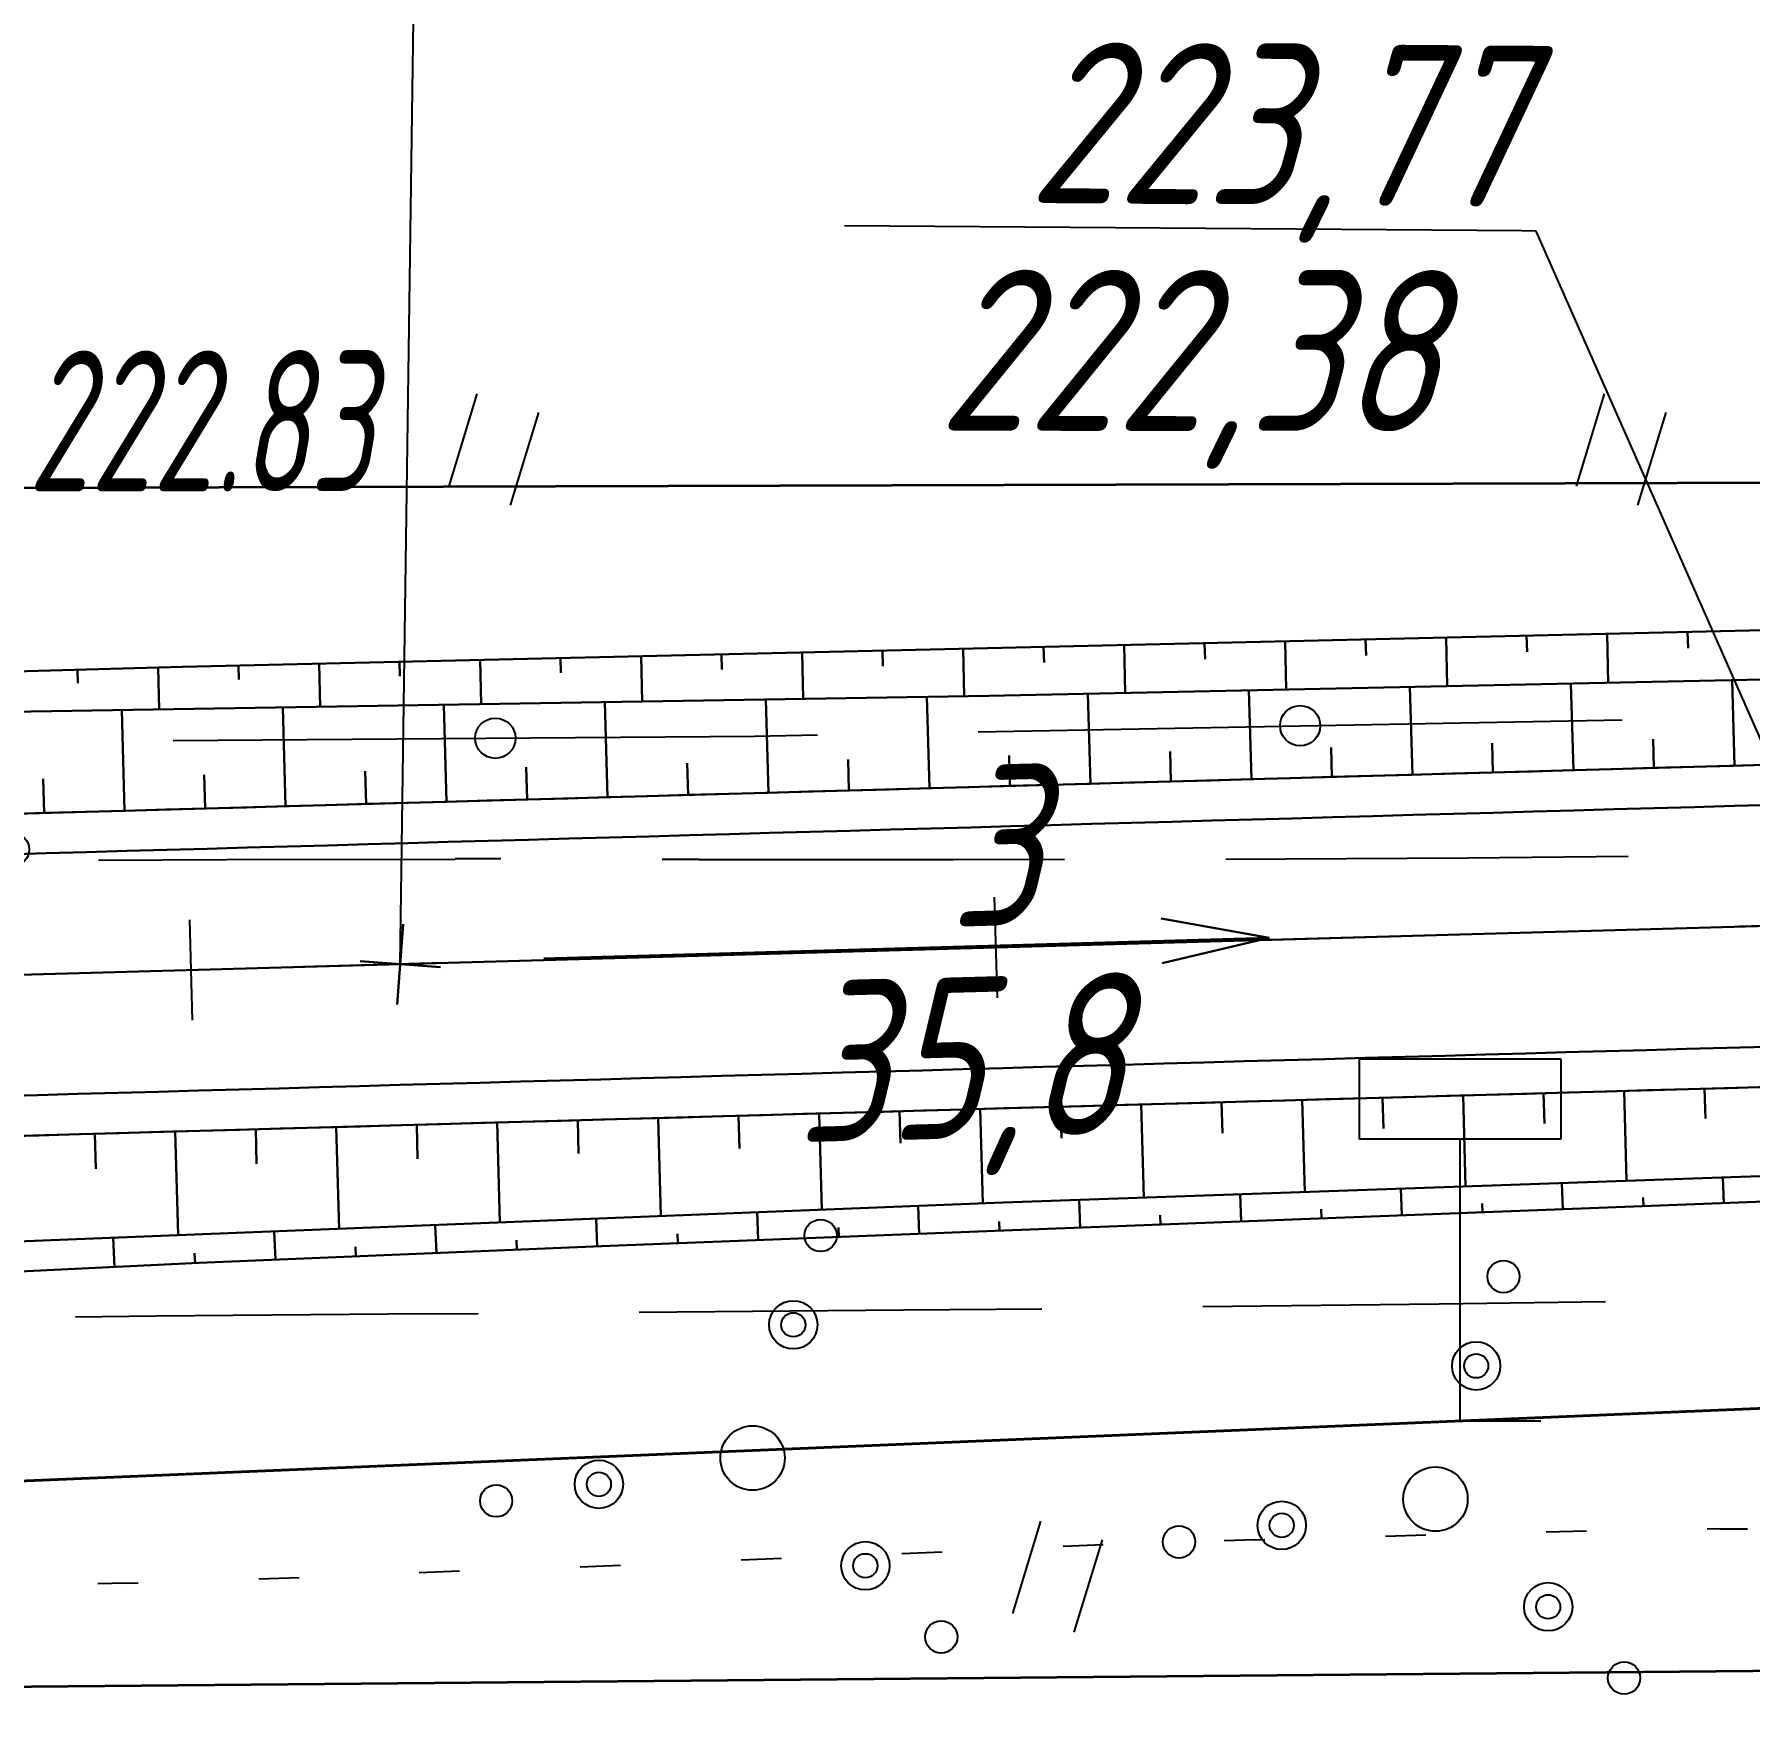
# Model space of a CAD drawing. Header units: millimetres. Extents: x -1799 to 6962, y -1020 to 4121.
# Drawn here: x -155.95 to -113.34, y 3314.35 to 3355.86 of the extents above; entities that cross this region are included whole.
import ezdxf
from ezdxf import colors
from ezdxf.entities.mleader import LeaderData, LeaderLine
from ezdxf.math import Vec2, Vec3

# ---------------------------------------------------------------- set-up
doc = ezdxf.new("R2010")
doc.units = ezdxf.units.MM
doc.linetypes.add('CONTI', pattern=[0])
doc.linetypes.add('STROT', pattern=[1.7, 0.5, -1.2])
for name, color, linetype, lineweight in [('10', 1, 'Continuous', 35), ('КОПИЯ_ОСЬ_13_ОТКОСЫ', 7, 'Continuous', 30), ('КОПИЯ_ОСЬ_ГРАНИЦЫ_ПОЛОС', 7, 'Continuous', 30), ('ОСЬ_ВЕРХ_ПОКРЫТИЯ_ГРАНИЦЫ_ПОЛОС', 7, 'Continuous', 30), ('ОСЬ_ВЕРХ_ПОКРЫТИЯ_ОСЬ', 1, 'Continuous', 30), ('Отметки', 5, 'Continuous', 30), ('Уклоны ПЧ', 5, 'Continuous', 30)]:
    doc.layers.add(name, color=color, linetype=linetype, lineweight=lineweight)
for name, color, linetype in [('_Ростелеком', 6, 'Continuous'), ('PI_OTDEFAULT', 172, 'CONTI'), ('PLN_O', 7, 'CONTI'), ('SIT_LDEFAULT', 7, 'CONTI'), ('USLZNDEFAULT', 7, 'CONTI'), ('ZAPSKDEFAULT', 7, 'CONTI'), ('КОПИЯ_ОСЬ_ТАНГЕНСЫ', 1, 'Continuous'), ('ОСЬ_ВЕРХ_ПОКРЫТИЯ_ПИКЕТЫ', 1, 'Continuous'), ('ОСЬ_ВЕРХ_ПОКРЫТИЯ_ТАНГЕНСЫ', 1, 'Continuous'), ('разметка', 7, 'Continuous')]:
    doc.layers.add(name, color=color, linetype=linetype)
doc.styles.add('eskd', font='spds.shx', dxfattribs={"width": 1.2, "oblique": 15})
doc.styles.add('STYLE1', font='romand.shx', dxfattribs={"width": 0.9})
doc.styles.add('ГОСТ', font='', dxfattribs={"oblique": 15, "height": 4})
doc.styles.get('ГОСТ').set_extended_font_data('GOST type A')
doc.linetypes.add('кабель_связи_проект.', pattern='A,10,-1,["/",STYLE1,S=3,R=0,X=0,Y=-1.5],-4.1', length=15.1)

# ---------------------------------------------------------------- blocks, each defined once
blk = doc.blocks.new('BL_2011')
at = {"color": 0}
for p, q in [((0, 0), (0, 2.4)), ((1.6, 0), (1.6, 2.4))]:
    blk.add_line(p, q, dxfattribs=at)
blk = doc.blocks.new('BL_2010')
at = {"color": 0}
for centre, radius in [((0, 5.78), 0.4), ((0, 3.46), 0.6), ((0, 3.46), 0.3), ((0, 0), 0.8), ((-3.46, -1.74), 0.6), ((3.46, -1.74), 0.6), ((-3.46, -1.74), 0.3), ((3.46, -1.74), 0.3), ((-5.78, -2.88), 0.4), ((5.78, -2.88), 0.4)]:
    blk.add_circle(centre, radius, dxfattribs=at)
blk = doc.blocks.new('BL_13')
at = {"color": 0}
for p, q in [((-2.5, 7), (-2.5, 9)), ((-2.5, 9), (2.5, 9)), ((2.5, 9), (2.5, 7)), ((0, 7), (-2.5, 7)), ((0, 0), (0, 7)), ((2.5, 7), (0, 7)), ((2, 0), (0, 0))]:
    blk.add_line(p, q, dxfattribs=at)
blk = doc.blocks.new('_None')
blk = doc.blocks.new('Крест')
at = {"layer": 'Отметки'}
for points in [[(0, 1), (0, -1)], [(-1, 0), (1, 0)]]:
    blk.add_lwpolyline(points, dxfattribs=at)
blk = doc.blocks.new('Стрелка')
at = {"layer": 'Уклоны ПЧ', "ltscale": 2}
for points in [[(-0.02342005360436872, -0.04794833697465961), (-0.02342005360436872, 17.97170368749525)], [(-0.02342005360436872, -0.04794833697465961), (-0.5784949510263147, 2.621650927669716)], [(-0.02342005360436872, -0.04794833697465961), (0.5316548438175772, 2.621650927669716)]]:
    blk.add_lwpolyline(points, dxfattribs=at)

msp = doc.modelspace()

# ---------------------------------------------------------------- linework, layer by layer
at = {"layer": '10'}
for points in [[(-360.3940356235744, 3343.983480735135), (-65.03403562370477, 3344.8734807348), (87.15596437670501, 3350.8734807348), (108.6359643766864, 3348.193480735098), (148.5759643766305, 3330.113480735024), (255.0959643766491, 3267.823480734986), (280.3259643766305, 3251.413480734837), (314.6459643764629, 3229.093480734539), (366.2559643763325, 3197.31348073521), (410.9159643764815, 3168.513480735396), (446.7359643763139, 3154.31348073521), (486.3459643766491, 3141.693480735098), (517.0159643765746, 3127.883480735508), (586.8459643766491, 3116.463480734651), (604.335964376407, 3112.893480735284), (723.3059643766119, 3088.593480734539), (842.1059643764256, 3064.31348073521), (1030.225964376537, 3025.883480735508), (1104.975964376537, 3010.613480735024)], [(1051.205964376519, 3001.583480734763), (974.5059643763325, 3016.913480734837), (912.2659643765746, 3029.913480734837), (802.7159643762952, 3052.773480735173), (731.245964376556, 3067.833480734763), (636.7759643763511, 3087.133480735508), (493.4559643765188, 3112.213480734651), (494.9859643763139, 3106.723480735359), (485.3159643763884, 3108.343480734539), (431.4659643762952, 3127.803480735433), (399.2859643765933, 3139.153480735061), (370.1459643764629, 3158.463480734651), (256.9559643765188, 3237.543480734726), (178.3259643766305, 3282.643480735284), (135.3159643763884, 3306.773480735173), (116.4659643762952, 3313.343480734539), (93.10596437642562, 3317.06348073521), (-267.6840356236116, 3313.81348073521), (-292.8940356235744, 3314.103480735247), (-344.7340356234254, 3319.753480734688)]]:
    msp.add_lwpolyline(points, dxfattribs=at)
at = {"layer": '_Ростелеком', "linetype": 'кабель_связи_проект.', "lineweight": 40, "ltscale": 0.25}
msp.add_lwpolyline([(-352.0277874414078, 3321.936123875354), (-297.633610854673, 3315.250894390431), (-195.8449323332079, 3318.278275068303), (-97.47882834381562, 3322.379782193725), (-4.691872364221126, 3324.984119039414), (27.73977681724682, 3325.193176728127), (61.86609928916187, 3322.861257936259), (98.78815718354053, 3316.912637230394), (116.5171747866352, 3313.688995851589), (135.6228131844637, 3307.069379623433), (148.0358726930663, 3301.674149566715), (187.1768598676226, 3282.715313869913), (226.0281582401458, 3259.144989557949), (267.5655902130038, 3231.163940126461), (320.962222384298, 3194.890487871518), (385.8027415436318, 3152.729664997582), (396.2818670327051, 3145.908782381018), (411.0999124810132, 3138.253396515188), (437.4320370437435, 3126.614063264255), (493.4811842029831, 3112.575521487196), (557.6835409831929, 3101.612633875956)], dxfattribs=at)
at = {"layer": 'PLN_O'}
for p, q in [((-132.5082996235487, 3338.539216734854), (-116.5082996235487, 3338.839211735328)), ((-152.4982996235976, 3338.319214735565), (-138.0582996235953, 3338.429215735209)), ((-138.0582996235953, 3338.429215735209), (-136.4982996235976, 3338.45921473523))]:
    msp.add_line(p, q, dxfattribs=at)
for centre in [(-124.5082996235487, 3338.689217735467), (-144.4982996235976, 3338.379212735606)]:
    msp.add_circle(centre, 0.5, dxfattribs=at)
at = {"layer": 'SIT_LDEFAULT', "color": 7}
for p, q in [((-151.1782996235906, 3335.359215734911), (-154.3582996235837, 3335.339211735328)), ((-145.4982996235976, 3335.369217735169), (-151.1782996235906, 3335.359215734911)), ((-144.3582996235837, 3335.379212735606), (-145.4982996235976, 3335.379212735606)), ((-139.4382996236, 3335.369217735169), (-140.3582996235837, 3335.369217735169)), ((-133.118299623593, 3335.359215734911), (-139.4382996236, 3335.359215734911)), ((-130.3582996235837, 3335.369217735169), (-133.118299623593, 3335.359215734911)), ((-120.3482996235743, 3335.399216735189), (-126.3582996235837, 3335.369217735169)), ((-116.3582996235837, 3335.439217735467), (-120.3482996235743, 3335.399216735189)), ((-152.9282996235906, 3324.029213735287), (-147.1682996235813, 3324.079216734891)), ((-147.1682996235813, 3324.079216734891), (-144.9282996235906, 3324.089211735328)), ((-140.9282996235906, 3324.119217735169), (-134.3582996235837, 3324.179215735209)), ((-134.3582996235837, 3324.179215735209), (-130.9282996235906, 3324.20921473523)), ((-126.9282996235906, 3324.259217735765), (-121.0582996235953, 3324.329216734891)), ((-121.0582996235953, 3324.329216734891), (-116.9282996235906, 3324.389214735863)), ((-154.9282996235906, 3324.009217735765), (-152.9282996235906, 3324.029213735287)), ((-122.3882996235534, 3318.559212735307), (-121.3882996235534, 3318.589211735328)), ((-118.3982996235627, 3318.669213734952), (-117.3982996235627, 3318.689217735467)), ((-114.3982996235627, 3318.739212735009), (-114.088299623565, 3318.749215735507)), ((-114.088299623565, 3318.739212735009), (-113.3982996235627, 3318.739212735009)), ((-134.3982996235627, 3318.129212735606), (-133.3982996235627, 3318.169213734952)), ((-130.3982996235627, 3318.309212735307), (-129.3982996235627, 3318.349213735585)), ((-126.3982996235627, 3318.449212734972), (-125.6282996236023, 3318.479210735683)), ((-125.6282996236023, 3318.469216735487), (-125.3882996235534, 3318.479210735683)), ((-146.3882996235534, 3317.659211734695), (-145.3882996235534, 3317.699212734972)), ((-142.3882996235534, 3317.799218735111), (-141.3882996235534, 3317.839211735328)), ((-138.3882996235534, 3317.969216735487), (-137.3882996235534, 3318.009217735765)), ((-154.368299623593, 3317.379212735606), (-153.6782996235906, 3317.399216735189)), ((-153.6782996235906, 3317.389214735863), (-153.368299623593, 3317.399216735189)), ((-150.368299623593, 3317.499215735507), (-149.368299623593, 3317.529213735287))]:
    msp.add_line(p, q, dxfattribs=at)
at = {"layer": 'КОПИЯ_ОСЬ_13_ОТКОСЫ'}
for points in [[(-262.0263770768561, 3333.693579789636), (-261.5060233900058, 3333.700872410473), (-255.5195731946933, 3333.806524265942), (-244.5306815931308, 3334.033147801098), (-6.505290968130794, 3340.697271336255), (-0.7839774915682938, 3340.84546469563), (3.033039109994206, 3340.935735691723), (12.58613969593171, 3341.116582859692), (19.28206254749421, 3341.191595066723), (25.02693559436921, 3341.212408055005), (30.77669145374421, 3341.185613621411), (36.53071977405671, 3341.10425375813), (42.28841020374421, 3340.96118735188)], [(-259.6262527540293, 3338.560917294969), (-251.6545120313731, 3338.640568173875), (-248.6590591505137, 3338.652744687547), (-247.6599746778575, 3338.659489072313), (-244.6612258985606, 3338.694309628953), (-232.2624221876231, 3338.910526669969), (-222.2641616895762, 3339.117802060594), (-212.2653823927012, 3339.297581113328), (-192.2668472364512, 3339.629642880906), (-172.2581802442637, 3339.599827207078), (-152.265809638795, 3340.151798642625), (-112.2761856153575, 3341.082828916063)], [(-128.8801284864512, 3340.696262753953), (-128.8523574903575, 3339.504734433641)], [(-126.8806167677012, 3340.742802060594), (-126.8714004591075, 3340.345615781297)], [(-124.8811660841075, 3340.789341367235), (-124.853211982545, 3339.589115537156)], [(-122.8817154005137, 3340.835911191453), (-122.8724380567637, 3340.435825742235)], [(-120.88226471692, 3340.882450498094), (-120.8541275098887, 3339.67352715825)], [(-118.8828140333262, 3340.929020322313), (-118.8734146192637, 3340.526035703172)], [(-116.8833633497325, 3340.975559628953), (-116.8549820020762, 3339.757938779344)], [(-114.8839126661387, 3341.022098935594), (-114.87445221692, 3340.61624566411)], [(-146.8752456739512, 3340.277317441453), (-146.8669448927012, 3339.920505918016)], [(-144.8757949903575, 3340.323856748094), (-144.8502212598887, 3339.226078427781)], [(-142.8762832716075, 3340.370396054735), (-142.8677993848887, 3340.004459775438)], [(-140.8768325880137, 3340.416965878953), (-140.8506485059825, 3339.291782773485)], [(-138.87738190442, 3340.463505185594), (-138.8686538770762, 3340.088444150438)], [(-136.8779312208262, 3340.510044492235), (-136.8510757520762, 3339.357487119188)], [(-134.8784805372325, 3340.556614316453), (-134.8695083692637, 3340.172428525438)], [(-132.8790298536387, 3340.603153623094), (-132.8515640333262, 3339.423191464891)], [(-130.879579170045, 3340.649692929735), (-130.8704238966075, 3340.25638238286)], [(-256.6051444837558, 3337.238897312817), (-244.6251640150058, 3337.407781590161), (-212.2307548353183, 3338.060064305005), (-192.2333183118808, 3338.430120457348), (-172.2351493665683, 3338.77612875813), (-132.2378349134433, 3339.433294285473), (-112.2418632337558, 3339.855291355786)], [(-256.6051345899668, 3337.238895810594), (-244.625184638795, 3337.407810605516), (-212.2307144239512, 3338.060062802781), (-192.2332779005137, 3338.430118955125), (-172.2351089552012, 3338.776157773485), (-132.2378555372325, 3339.433262265672), (-112.2418228223887, 3339.855289853563)], [(-154.872743232545, 3340.079838193406), (-154.8635879591075, 3339.747959531297)], [(-152.8735366895762, 3340.135013974656), (-152.8447891309825, 3339.094730771531)], [(-150.8741470411387, 3340.184208310594), (-150.8660904005137, 3339.837406552781)], [(-148.874696357545, 3340.230747617235), (-148.8497329786387, 3339.1603435645)], [(-133.7148856946933, 3337.135747898755), (-133.7784843275058, 3339.40796469563)], [(-129.7164726087558, 3337.247686375317), (-129.7790946790683, 3339.485174168286)], [(-125.7180595228183, 3337.35962485188), (-125.7798271009433, 3339.56958578938)], [(-121.7195243665683, 3337.471563328442), (-121.7806815931308, 3339.653997410473)], [(-117.7211112806308, 3337.583501805005), (-117.7815360853183, 3339.738409031567)], [(-113.7226981946933, 3337.695440281567), (-113.7822685071933, 3339.822759617505)], [(-153.7070731946933, 3336.575994480786), (-153.7771415540683, 3339.079412449536)], [(-149.7086601087558, 3336.687932957348), (-149.7773856946933, 3339.145086277661)], [(-145.7101249525058, 3336.799871433911), (-145.7776298353183, 3339.210821140942)], [(-141.7117118665683, 3336.911809910473), (-141.7779960462558, 3339.276556004223)], [(-137.7132987806308, 3337.023748387036), (-137.7782401868808, 3339.342229832348)], [(-123.7187919446933, 3337.415594090161), (-123.7394218275058, 3338.152227390942)], [(-119.7203788587558, 3337.527532566723), (-119.7407646009433, 3338.255010594067)], [(-115.7219657728183, 3337.639471043286), (-115.7419853040683, 3338.357793797192)], [(-139.7125663587558, 3336.967779148755), (-139.7345390150058, 3337.756048191723)], [(-135.7141532728183, 3337.079717625317), (-135.7357597181308, 3337.852544773755)], [(-131.7156181165683, 3337.191717137036), (-131.7368583509433, 3337.949102390942)], [(-127.7172050306308, 3337.303655613598), (-127.7380790540683, 3338.049444187817)], [(-155.7062187025058, 3336.520025242505), (-155.7300224134433, 3337.36987875813)], [(-151.7078056165683, 3336.631963719067), (-151.7312431165683, 3337.466436375317)], [(-147.7093925306308, 3336.74390219563), (-147.7323417493808, 3337.562993992505)], [(-143.7109794446933, 3336.855840672192), (-143.7334403821933, 3337.659490574536)], [(-261.9133945052945, 3325.578996470583), (-256.3129274207949, 3325.710579522339), (-237.0368043739199, 3326.239876397339), (-13.99700945204495, 3332.487129815308), (-4.386657889544949, 3332.686775811401), (0.3659055870175507, 3332.775215752808), (9.86102277451755, 3332.911873467651), (17.44744855576755, 3332.965401299683), (23.13104230576755, 3332.962105401245), (28.80902082139255, 3332.914070733276), (34.48089582139255, 3332.814583428589), (40.14569074326755, 3332.656807549683)], [(-116.4631959754824, 3329.617073662964), (-116.4008180457949, 3327.38666594812)], [(-114.4640504676699, 3329.673103936401), (-114.4431764442324, 3328.92963469812)], [(-130.4578248817324, 3329.225105889526), (-130.4358522254824, 3328.44379485437)], [(-128.4585573036074, 3329.281136162964), (-128.3937379676699, 3326.967293389526)], [(-126.4592897254824, 3329.337105401245), (-126.4376832801699, 3328.56586516687)], [(-124.4601442176699, 3329.393074639526), (-124.3960573036074, 3327.107063897339)], [(-122.4608766395449, 3329.449104912964), (-122.4395143348574, 3328.687080987183)], [(-120.4617311317324, 3329.505074151245), (-120.3983766395449, 3327.246834405151)], [(-118.4624635536074, 3329.561104424683), (-118.4413453895449, 3328.808357842651)], [(-146.4514772254824, 3328.777107842651), (-146.4279176551699, 3327.934273369995)], [(-144.4523317176699, 3328.833138116089), (-144.3827516395449, 3326.350655205933)], [(-142.4530641395449, 3328.88910735437), (-142.4298707801699, 3328.061653741089)], [(-140.4537965614199, 3328.945137627808), (-140.3855592567324, 3326.508858330933)], [(-138.4546510536074, 3329.001106866089), (-138.4318239051699, 3328.189034112183)], [(-136.4553834754824, 3329.057137139526), (-136.3884889442324, 3326.667000420776)], [(-134.4562379676699, 3329.113106377808), (-134.4338991004824, 3328.316414483276)], [(-132.4569703895449, 3329.169136651245), (-132.3912965614199, 3326.825203545776)], [(-154.4483033973574, 3328.55316985437), (-154.4238893348574, 3327.679451592651)], [(-152.4491578895449, 3328.609139092651), (-152.3770143348574, 3326.034309991089)], [(-150.4498903114199, 3328.665169366089), (-150.4258424598574, 3327.806892998901)], [(-148.4507448036074, 3328.72113860437), (-148.3799440223574, 3326.192452080933)], [(-254.2157594520449, 3322.149422295776), (-244.2090455848574, 3322.549629815308), (-234.2157594520449, 3322.93158782312), (-203.0352174598574, 3324.070564873901), (-171.8566285926699, 3325.263435967651), (-131.8851930457949, 3326.845223077026), (-111.8970338661074, 3327.544136651245)], [(-254.215747736851, 3322.149434494239), (-244.2090033520853, 3322.549642013771), (-234.2157782544291, 3322.931569504005), (-203.0352057446635, 3324.070546554786), (-171.856616877476, 3325.263448166114), (-131.8852423657572, 3326.845204757911), (-111.8969611157572, 3327.54411833213)], [(-125.976978205601, 3326.376088546974), (-126.0025519360697, 3327.050893234474)], [(-121.9798468579447, 3326.527852462989), (-122.0049933423197, 3327.190694259864)], [(-117.9827155102885, 3326.679616379005), (-118.0074347485697, 3327.330464767677)], [(-113.9855841626322, 3326.831410812599), (-114.0098761548197, 3327.470235275489)], [(-253.194263361851, 3321.453114914161), (-251.1899603833353, 3321.502858566505), (-250.1884955395853, 3321.536153244239), (-249.1875494946635, 3321.577626632911), (-248.1867255200541, 3321.611287521583), (-246.1855658520853, 3321.662984298927), (-245.1856879223978, 3321.697957443458), (-244.1863287915385, 3321.739949630958), (-234.1902960766947, 3322.021932052833), (-231.7908209790385, 3322.074147629005), (-211.801441096226, 3322.732076095802), (-191.8128546704447, 3323.420003341896), (-151.8511237134135, 3325.347615646583), (-141.8589362134135, 3325.761525558692), (-131.8658331860697, 3326.152486252052), (-111.8792609204447, 3326.911366867286)], [(-133.9711798657572, 3326.072041916114), (-133.997730158726, 3326.761617111427)], [(-129.974048518101, 3326.224324630958), (-130.000171564976, 3326.911122726661)], [(-123.9783820141947, 3326.451955246192), (-123.9869269360697, 3326.676900314552)], [(-119.9812506665385, 3326.603749679786), (-119.989673518101, 3326.824696945411)], [(-115.9841803540385, 3326.755513595802), (-115.9924201001322, 3326.972463058692)], [(-145.9616583813822, 3325.594380783302), (-145.9902228345072, 3326.287038254005)], [(-141.965015314976, 3325.757253097755), (-141.9927252759135, 3326.445241379005)], [(-137.968189143101, 3325.916493820411), (-137.9952277173197, 3326.603413986427)], [(-135.9697150220072, 3325.994710373146), (-135.9786261548197, 3326.223714279396)], [(-131.9726447095072, 3326.148427414161), (-131.981372736851, 3326.378285812599)], [(-127.975513361851, 3326.300191330177), (-127.9841803540385, 3326.529134201271)], [(-153.9540900220072, 3325.246175216896), (-153.9890021313822, 3325.970509933692)], [(-149.9582404126322, 3325.427785324317), (-149.9877814282572, 3326.128865646583)], [(-143.9633673657572, 3325.676289962989), (-143.9727667798197, 3325.907185959083)], [(-139.9666022290385, 3325.837331222755), (-139.975757502476, 3326.066670822364)], [(-151.9564093579447, 3325.342519211036), (-151.9680670727885, 3325.583974289161)], [(-147.9599493970072, 3325.511525558692), (-147.9697150220072, 3325.745229171974)]]:
    msp.add_lwpolyline(points, dxfattribs=at)
at = {"layer": 'КОПИЯ_ОСЬ_ГРАНИЦЫ_ПОЛОС'}
for points in [[(-156.6778376093043, 3336.493840816815), (-155.6795070964054, 3336.521803460469), (-154.6811765833609, 3336.549766106916), (-153.6828460704619, 3336.577728753363), (-152.6845155575047, 3336.605691397016), (-151.6861850445766, 3336.633654042532), (-150.6878545316195, 3336.661616687116), (-149.6895240185459, 3336.689579331701), (-148.691193505676, 3336.717541978148), (-147.6928629927479, 3336.745504623664), (-146.6945324797616, 3336.773467268248), (-145.6962019668044, 3336.801429914695), (-144.6978714538182, 3336.829392558348), (-143.699540940861, 3336.857355204796), (-142.7012104279329, 3336.885317848449), (-141.7028799149757, 3336.913280494896), (-140.7045494020476, 3336.941243140412), (-139.7062188890322, 3336.969205783133), (-138.7078883761042, 3336.997168429581), (-137.7095578631179, 3337.025131074165), (-136.7112273501607, 3337.053093719681), (-135.7128968372326, 3337.081056364265), (-134.7145663242754, 3337.109019009781), (-133.7162358113183, 3337.136981656228), (-132.7179052983611, 3337.164944300813), (-131.7195747853457, 3337.192906945397), (-130.7212442724758, 3337.220869591844), (-129.7229137594604, 3337.248832235498), (-128.7245832465323, 3337.276794881013), (-127.7262527336043, 3337.30475752746), (-126.7279222205889, 3337.332720172045), (-125.7295917076608, 3337.360682815698), (-124.7312611947036, 3337.388645462145), (-123.7329306817755, 3337.41660810673), (-122.7346001687893, 3337.444570752245), (-121.7362696557739, 3337.47253339683), (-120.7379391428458, 3337.500496040483), (-119.7396086298886, 3337.528458689724), (-118.7412781169605, 3337.556421333377), (-117.7429476039742, 3337.584383977962), (-116.7446170910171, 3337.612346624409), (-115.7462865780599, 3337.640309268062), (-114.7479560651318, 3337.668271913578), (-113.7496255521455, 3337.696234558162), (-112.7512950392174, 3337.724197203678)], [(-156.8342584033289, 3328.486322070857), (-155.8353982715544, 3328.51429955141), (-154.8365381444946, 3328.542277028238), (-153.837678009897, 3328.570254508791), (-152.8388178799851, 3328.598231988412), (-151.8399577482105, 3328.626209468965), (-150.8410976192299, 3328.654186947656), (-149.8422374874845, 3328.682164427278), (-148.8433773575434, 3328.710141905968), (-147.8445172248375, 3328.738119386521), (-146.8456570958278, 3328.766096865212), (-145.8467969640824, 3328.794074344833), (-144.8479368332682, 3328.822051824455), (-143.8490767014646, 3328.850029305008), (-142.8502165734444, 3328.878006782767), (-141.8513564407676, 3328.905984262389), (-140.8524963108266, 3328.93396174108), (-139.8536361790229, 3328.961939220701), (-138.8547760472484, 3328.989916701255), (-137.8559159182969, 3329.017894179945), (-136.8570557864641, 3329.045871659567), (-135.8581956566104, 3329.073849138257), (-134.8593355238463, 3329.10182661881), (-133.8604753939635, 3329.129804098432), (-132.8616152621598, 3329.157781578985), (-131.8627551332083, 3329.185759057676), (-130.863895002336, 3329.213736536366), (-129.8650348705614, 3329.241714015988), (-128.8661747406204, 3329.269691494678), (-127.8673146070123, 3329.297668976163), (-126.8684544799235, 3329.325646453922), (-125.8695943471594, 3329.353623933544), (-124.870734215443, 3329.381601414097), (-123.8718740864915, 3329.409578892787), (-122.8730139546587, 3329.437556372409), (-121.8741538238155, 3329.465533852031), (-120.8752936939036, 3329.493511330721), (-119.8764335620708, 3329.521488810343), (-118.8775734312567, 3329.549466289965), (-117.8787133004425, 3329.577443769586), (-116.8798531686389, 3329.605421250139), (-115.8809930396874, 3329.63339872883), (-114.8821329088732, 3329.66137620752), (-113.8832727770696, 3329.689353687142), (-112.8844126471577, 3329.717331165833)]]:
    msp.add_lwpolyline(points, dxfattribs=at)
at = {"layer": 'КОПИЯ_ОСЬ_ТАНГЕНСЫ'}
msp.add_line((-395.2782996241494, 3325.809214735788), (127.0106814990086, 3340.438219125767), dxfattribs=at)
at = {"layer": 'ОСЬ_ВЕРХ_ПОКРЫТИЯ_ГРАНИЦЫ_ПОЛОС', "linetype": 'Continuous'}
for points in [[(-156.6775724683739, 3336.493848243182), (-155.6792419553876, 3336.521810888697), (-154.6809114424595, 3336.549773532351), (-153.6825809295024, 3336.577736178798), (-152.6842504165161, 3336.605698824314), (-151.6859199036462, 3336.633661469829), (-150.6875893906017, 3336.661624114414), (-149.6892588776736, 3336.68958675993), (-148.6909283646874, 3336.717549404514), (-147.6925978517302, 3336.74551205003), (-146.6942673388312, 3336.773474694614), (-145.6959368258158, 3336.801437339199), (-144.6976063128877, 3336.829399984715), (-143.6992757999597, 3336.857362629299), (-142.7009452869152, 3336.885325275746), (-141.7026147740744, 3336.913287919399), (-140.704284261059, 3336.941250565847), (-139.7059537481309, 3336.9692132095), (-138.7076232351737, 3336.997175855947), (-137.7092927221875, 3337.025138502394), (-136.7109622092594, 3337.053101146978), (-135.712631696244, 3337.081063792494), (-134.7143011833741, 3337.109026437079), (-133.7159706703878, 3337.136989081663), (-132.7176401573724, 3337.164951727179), (-131.7193096444444, 3337.192914371763), (-130.7209791314872, 3337.220877017279), (-129.7226486185591, 3337.248839661864), (-128.7243181056019, 3337.276802308311), (-127.7259875926156, 3337.304764953827), (-126.7276570796585, 3337.332727598411), (-125.7293265667304, 3337.360690242996), (-124.7309960537441, 3337.388652888511), (-123.732665540816, 3337.416615534959), (-122.7343350278297, 3337.444578176749), (-121.7360045148434, 3337.472540825059), (-120.7376740019154, 3337.500503468712), (-119.7393434889582, 3337.528466114228), (-118.7410129760301, 3337.556428759744), (-117.7426824630147, 3337.584391404328), (-116.7443519500866, 3337.612354049844), (-115.7460214371586, 3337.640316694428), (-114.7476909241432, 3337.668279339944), (-113.7493604112151, 3337.69624198546), (-112.7510298982579, 3337.724204631907)], [(-112.7230314723765, 3336.724596663763), (-113.7213619852755, 3336.696634018247), (-114.7196924982327, 3336.668671373663), (-115.7180230113063, 3336.640708727215), (-116.7163535241471, 3336.6127460817), (-117.7146840371624, 3336.584783437115), (-118.7130145500905, 3336.556820793462), (-119.7113450630477, 3336.528858147015), (-120.709675576034, 3336.500895500568), (-121.7080060889621, 3336.472932855983), (-122.7063366019192, 3336.44497021233), (-123.7046671148473, 3336.417007565883), (-124.7029976278045, 3336.389044921299), (-125.7013281408199, 3336.361082275783), (-126.699658653748, 3336.333119631198), (-127.6979891667343, 3336.305156985683), (-128.6963196796623, 3336.277194341098), (-129.6946501926195, 3336.249231695582), (-130.6929807055767, 3336.221269048204), (-131.691311218563, 3336.193306405482), (-132.6896417314911, 3336.165343759966), (-133.6879722444482, 3336.13738111445), (-134.6863027573763, 3336.109418470797), (-135.6846332703917, 3336.081455823419), (-136.682963783378, 3336.053493177903), (-137.6812942963061, 3336.02553053425), (-138.6796248092633, 3335.997567888734), (-139.6779553221913, 3335.969605243218), (-140.6762858352067, 3335.941642598634), (-141.6746163481348, 3335.913679953118), (-142.6729468610629, 3335.885717308533), (-143.6712773740783, 3335.857754663018), (-144.669607886919, 3335.829792017502), (-145.6679383999635, 3335.801829371986), (-146.6662689128916, 3335.773866728333), (-147.6645994258779, 3335.745904080954), (-148.6629299388351, 3335.717941437301), (-149.6612604517341, 3335.689978791786), (-150.6595909646912, 3335.66201614627), (-151.6579214776484, 3335.634053500754), (-152.6562519905765, 3335.606090856169), (-153.6545825036501, 3335.578128210654), (-154.65291301652, 3335.550165566069), (-155.6512435295062, 3335.522202920553), (-156.6495740424634, 3335.494240275969)]]:
    msp.add_lwpolyline(points, dxfattribs=at)
at = {"layer": 'ОСЬ_ВЕРХ_ПОКРЫТИЯ_ГРАНИЦЫ_ПОЛОС', "linetype": 'Continuous', "lineweight": 30}
for points in [[(-112.9121459313228, 3330.716946561274), (-113.9110060622243, 3330.688969080721), (-114.9098661930966, 3330.660991601099), (-115.9087263239107, 3330.63301412334), (-116.9075864548122, 3330.605036641856), (-117.9064465856263, 3330.577059163165), (-118.9053067164405, 3330.549081683544), (-119.9041668472255, 3330.521104204853), (-120.9030269781269, 3330.4931267243), (-121.9018871089411, 3330.46514924561), (-122.9007472398134, 3330.437171765988), (-123.8996073706567, 3330.409194287297), (-124.898467501529, 3330.381216806744), (-125.8973276323431, 3330.353239327123), (-126.8961877632155, 3330.325261849363), (-127.8950478940587, 3330.29728436881), (-128.8939080248438, 3330.269306888257), (-129.8927681557452, 3330.241329409567), (-130.8916282865302, 3330.213351928082), (-131.8904884173735, 3330.185374449392), (-132.8893485482749, 3330.157396972564), (-133.8882086791182, 3330.129419492011), (-134.8870688099323, 3330.101442012389), (-135.8859289407756, 3330.073464533699), (-136.884789071677, 3330.045487053146), (-137.883649202462, 3330.017509574455), (-138.8825093332762, 3329.989532094834), (-139.8813694641485, 3329.961554616143), (-140.88022959505, 3329.93357713559), (-141.8790897258641, 3329.905599655968), (-142.8779498567364, 3329.877622174484), (-143.8768099875797, 3329.849644698587), (-144.8756701183938, 3329.821667217103), (-145.8745302492662, 3329.793689738412), (-146.8733903800512, 3329.765712256928), (-147.8722505109527, 3329.737734779169), (-148.8711106417668, 3329.709757300478), (-149.8699707725809, 3329.681779819925), (-150.8688309034824, 3329.653802341235), (-151.8676910343256, 3329.625824862545), (-152.8665511651106, 3329.597847381991), (-153.865411295983, 3329.56986990237), (-154.8642714268844, 3329.541892424611), (-155.8631315576695, 3329.513914944989), (-156.8619916884836, 3329.485937464436)], [(-112.884147506169, 3329.717338594061), (-113.8830076352078, 3329.689361113508), (-114.8818677670115, 3329.661383633887), (-115.8807278996883, 3329.633406156127), (-116.8795880268644, 3329.605428674643), (-117.8784481604725, 3329.577451195953), (-118.8773082903554, 3329.549473716331), (-119.8761684220717, 3329.52149623764), (-120.8750285511105, 3329.493518757087), (-121.8738886837873, 3329.465541278397), (-122.8727488137283, 3329.437563798775), (-123.8716089455029, 3329.409586320085), (-124.8704690745126, 3329.381608839532), (-125.869329206258, 3329.35363135991), (-126.868189338993, 3329.325653882151), (-127.8670494670423, 3329.297676401598), (-128.8659095978273, 3329.269698921044), (-129.8647697305914, 3329.241721442354), (-130.8636298585825, 3329.21374396087), (-131.8624899922197, 3329.185766482179), (-132.8613501249838, 3329.157789005351), (-133.8602102521018, 3329.129811524798), (-134.8590703838472, 3329.101834045176), (-135.8579305156218, 3329.073856566486), (-136.8567906446606, 3329.045879085933), (-137.8556507773083, 3329.017901607242), (-138.8545109071911, 3328.989924127621), (-139.8533710389947, 3328.96194664893), (-140.8522311680335, 3328.933969168377), (-141.851091299779, 3328.905991688755), (-142.8499514287887, 3328.878014207271), (-143.8488115652199, 3328.850036731375), (-144.8476716904461, 3328.82205924989), (-145.8465318241124, 3328.7940817712), (-146.8453919521035, 3328.766104289715), (-147.8442520867302, 3328.738126811956), (-148.843112216613, 3328.710149333266), (-149.8419723455645, 3328.682171852713), (-150.8408324783286, 3328.654194374022), (-151.8396926091718, 3328.626216895332), (-152.8385527380942, 3328.598239414779), (-153.8374128698979, 3328.570261935157), (-154.836273002662, 3328.542284457398), (-155.8351331315844, 3328.514306977776), (-156.8339932614672, 3328.486329497223)]]:
    msp.add_lwpolyline(points, dxfattribs=at)
at = {"layer": 'ОСЬ_ВЕРХ_ПОКРЫТИЯ_ОСЬ'}
msp.add_lwpolyline([(-253.3428865034857, 3329.789096399595), (-244.4451571554728, 3330.03396153861), (-244.4451571554728, 3330.03396153861), (-14.0716196577032, 3336.486587601167)], dxfattribs=at)
at = {"layer": 'ОСЬ_ВЕРХ_ПОКРЫТИЯ_ПИКЕТЫ'}
for p, q in [((-132.0277303561361, 3331.932216711727), (-132.0977264208686, 3334.43123663069)), ((-152.0198897007122, 3331.372248193634), (-152.0898857654447, 3333.871268113528))]:
    msp.add_line(p, q, dxfattribs=at)
at = {"layer": 'ОСЬ_ВЕРХ_ПОКРЫТИЯ_ТАНГЕНСЫ'}
msp.add_line((-395.2782996241494, 3325.809214735788), (127.0106814990086, 3340.438219125767), dxfattribs=at)
at = {"layer": 'разметка', "linetype": 'STROT', "lineweight": 30, "ltscale": 7}
msp.add_lwpolyline([(-644.7124232890401, 3539.457382372965), (-644.7124232894766, 3539.457382372034, 0.01084846444656764), (-599.217755925978, 3492.376214609866, 0.02603899819469037), (-521.3010764214469, 3423.363421098714, 0.004470650870625068), (-497.6532553043126, 3404.903666046833, 0.01259738339602268), (-469.1451880489385, 3383.510186199484, 0.1220527855261428), (-334.3334549109477, 3332.010778702249, 0.03627877827300437), (-244.4451578576318, 3330.033961519052), (-14.07161898488084, 3336.486587619794, -0.03749816416396387), (75.81667809774262, 3334.509770435666, -0.07973606733668659), (167.1628230187725, 3308.130665528041, -0.03749886606686302), (244.2665668807549, 3261.883219469723), (343.3399153141745, 3195.509520385799, 0.03749816413622008), (420.4436605408646, 3149.262073411991, 0.02327905670116825), (446.2272231371699, 3138.551346660045, 0.0374642772226293), (533.4049961790824, 3116.554754916963), (1022.921176643324, 3018.766647502233), (1022.921176643207, 3018.766647502233)], format="xyb", dxfattribs=at)

# ---------------------------------------------------------------- block references
at = {"layer": '_Ростелеком'}
msp.add_blockref('BL_13', (-120.5310311104895, 3321.418589566288), dxfattribs=at)
at = {"layer": 'USLZNDEFAULT', "color": 7, "rotation": 342.9999999999999}
for p in [(-161.158299623572, 3340.059212735307), (-138.1082996235837, 3320.499215735507), (-121.1482996235627, 3319.479210735683)]:
    msp.add_blockref('BL_2010', p, dxfattribs=at)
at = {"layer": 'ZAPSKDEFAULT', "color": 7, "rotation": 342.9999999999999}
for p in [(-145.6482996235627, 3344.639214735863), (-117.6482996235627, 3344.639214735863), (-131.6482996235627, 3316.639214735863)]:
    msp.add_blockref('BL_2011', p, dxfattribs=at)
at = {"layer": 'Отметки', "rotation": 355.7629142292738}
msp.add_blockref('Крест', (-146.8585196472031, 3332.764403929387), dxfattribs=at)
at = {"layer": 'Уклоны ПЧ', "rotation": 91.61402834524546}
msp.add_blockref('Стрелка', (-125.3277507729272, 3333.43953101096), dxfattribs=at)

# ---------------------------------------------------------------- texts
at = {"layer": 'PI_OTDEFAULT', "color": 172, "style": 'eskd', "oblique": 10, "width": 0.8}
msp.add_text('222.83', height=3.5, dxfattribs=at).set_placement((-156.1082996235837, 3344.509217735765))
at = {"layer": 'Отметки', "color": 0, "style": 'ГОСТ', "oblique": 15}
msp.add_text('222,38', height=4, rotation=359.868821282916, dxfattribs=at).set_placement((-133.5113807371727, 3346.021484712523, 126.574))
at = {"layer": 'Уклоны ПЧ', "style": 'ГОСТ', "oblique": 15}
for s, p in [('3', (-133.2285443718629, 3333.680274885533)), ('35,8', (-137.016275023916, 3328.329457564664))]:
    msp.add_text(s, height=4, rotation=1.56848557, dxfattribs=at).set_placement(p)

# ---------------------------------------------------------------- leaders
at = {"layer": 'Отметки', "ltscale": 0.2}
ml = msp.add_multileader_mtext('Standard', dxfattribs=at)
ml.set_content('223,88', color=256, style='ГОСТ')
ml.set_leader_properties()
ml.set_arrow_properties(name='NONE')
ml.build(insert=Vec2(0, 0))
ml.multileader.update_dxf_attribs({"text_left_attachment_type": 6, "text_right_attachment_type": 6, "dogleg_length": 0.36, "arrow_head_size": 2})
ctx = ml.context
ctx.base_point, ctx.arrow_head_size, ctx.landing_gap_size, ctx.plane_origin, ctx.plane_x_axis, ctx.plane_y_axis = Vec3(-167.2512633001926, 3368.467617009533), 2, 0, Vec3(-141.2462900741284, 3299.498804171954), Vec3(0.9998818020819358, 0.01537471513170407), Vec3(-0.01537471513170407, 0.9998818020819358)
ctx.left_attachment, ctx.right_attachment, ctx.text_align_type = 6, 6, 2
notes = []
notes.append((ctx, [(1, (1, 1, 0), (-146.3560028039119, 3368.788913663861), (-0.9998818020819357, -0.01537471513170407), 0.3600000000000001, [(0, [(-146.8585196472031, 3332.764403929387)], 0, [])])]))
ctx.mtext.insert, ctx.mtext.text_direction, ctx.mtext.rotation, ctx.mtext.alignment, ctx.mtext.line_spacing_style, ctx.mtext.flow_direction = Vec3(-146.7866905361498, 3373.383263882634), Vec3(0.9998818020819356, 0.01537471513170407), 0.01537532091345149, 3, 2, 5
ml = msp.add_multileader_mtext('Standard', dxfattribs=at)
ml.set_content('223,77', color=256, style='ГОСТ')
ml.set_leader_properties()
ml.set_arrow_properties(name='NONE')
ml.build(insert=Vec2(0, 0))
ml.multileader.update_dxf_attribs({"text_left_attachment_type": 6, "text_right_attachment_type": 6, "dogleg_length": 0.36, "arrow_head_size": 2})
ctx = ml.context
ctx.base_point, ctx.arrow_head_size, ctx.landing_gap_size, ctx.plane_origin, ctx.plane_x_axis, ctx.plane_y_axis = Vec3(-139.8834128804044, 3351.141373160364), 2, 0, Vec3(-105.7235992127589, 3300.997641363566), Vec3(0.999969928961299, -0.007755074025099146), Vec3(0.007755074025099146, 0.999969928961299)
ctx.left_attachment, ctx.right_attachment, ctx.text_align_type = 6, 6, 2
notes.append((ctx, [(1, (1, 1, 0), (-118.6427310497293, 3350.976645146881), (-0.999969928961299, 0.007755074025099157), 0.36, [(0, [(-111.0501905992478, 3333.770275384572)], 0, [])])]))
ctx.mtext.insert, ctx.mtext.text_direction, ctx.mtext.rotation, ctx.mtext.alignment, ctx.mtext.line_spacing_style, ctx.mtext.flow_direction = Vec3(-118.9670435576609, 3355.579727511306), Vec3(0.999969928961299, -0.007755074025099146), 6.275430155419175, 3, 2, 5
for ctx, leaders in notes:
    for number, flags, end, landing, length, lines in leaders:
        leader = LeaderData()
        leader.index, (leader.has_last_leader_line, leader.has_dogleg_vector, leader.attachment_direction) = number, flags
        leader.last_leader_point, leader.dogleg_vector, leader.dogleg_length = Vec3(end), Vec3(landing), length
        for number, points, colour, breaks in lines:
            line = LeaderLine()
            line.index, line.vertices, line.color, line.breaks = number, Vec3.list(points), colors.encode_raw_color(colour), breaks
            leader.lines.append(line)
        ctx.leaders.append(leader)

doc.saveas('drawing.dxf')
